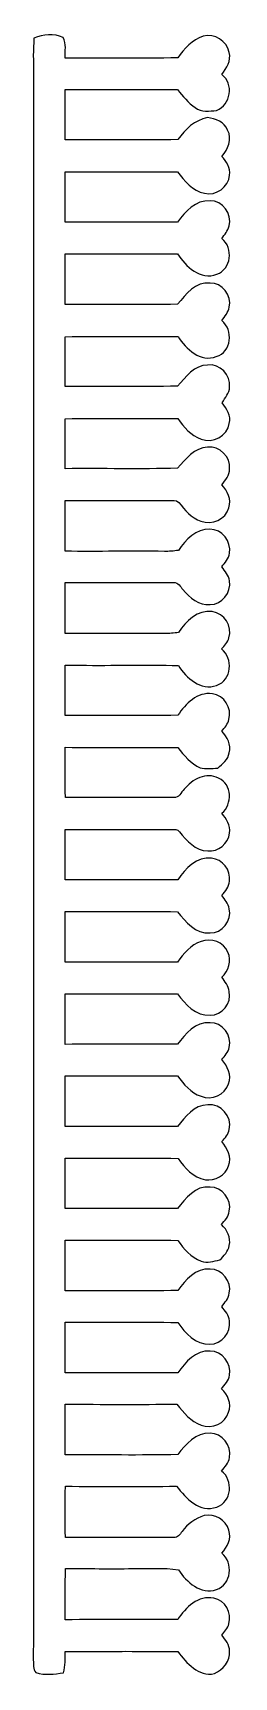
# Model space of a CAD drawing. Header units: centimetres. Extents: x -1.8 to 1.3, y -12.7 to 12.7.
import ezdxf

# ---------------------------------------------------------------- set-up
doc = ezdxf.new("R2010")
doc.units = ezdxf.units.CM
doc.header["$MEASUREMENT"] = 0
doc.layers.add('Camada 1', color=7, linetype='Continuous')

msp = doc.modelspace()

# ---------------------------------------------------------------- linework, layer by layer
at = {"layer": 'Camada 1', "color": 156}
msp.add_open_spline([(-1.82421, 12.64983), (-1.68382, 12.70663), (-1.51236, 12.72251), (-1.373, 12.65654), (-1.373, 12.65654), (-1.31764, 12.56058), (-1.34654, 12.44381), (-1.33952, 12.33833), (-1.33952, 12.33833), (-0.75706, 12.34151), (-0.17497, 12.3348), (0.40745, 12.34186), (0.40745, 12.34186), (0.50305, 12.4872), (0.6311, 12.62161), (0.79936, 12.67875), (0.79936, 12.67875), (0.97365, 12.72921), (1.1684, 12.60327), (1.20154, 12.42688), (1.20154, 12.42688), (1.2393, 12.29952), (1.15886, 12.18276), (1.08865, 12.08433), (1.08865, 12.08433), (1.2795, 11.93758), (1.22976, 11.61513), (1.00786, 11.52941), (1.00786, 11.52941), (0.89779, 11.51388), (0.77187, 11.5026), (0.67627, 11.57104), (0.67627, 11.57104), (0.56727, 11.64548), (0.48186, 11.74813), (0.40004, 11.84973), (0.40004, 11.84973), (-0.18062, 11.85326), (-0.76095, 11.84902), (-1.34127, 11.8522), (-1.34127, 11.8522), (-1.33845, 11.59256), (-1.34162, 11.33256), (-1.33914, 11.07291), (-1.33914, 11.07291), (-0.75671, 11.07503), (-0.17394, 11.07115), (0.40886, 11.07503), (0.40886, 11.07503), (0.51504, 11.24014), (0.67168, 11.37454), (0.86781, 11.41653), (0.86781, 11.41653), (0.99094, 11.39606), (1.1303, 11.35126), (1.17791, 11.22215), (1.17791, 11.22215), (1.25377, 11.0828), (1.18425, 10.92475), (1.0883, 10.81609), (1.0883, 10.81609), (1.16378, 10.73955), (1.22269, 10.63653), (1.20826, 10.52541), (1.20826, 10.52541), (1.19345, 10.34267), (0.99976, 10.19873), (0.82089, 10.24425), (0.82089, 10.24425), (0.63358, 10.27916), (0.51187, 10.43898), (0.39863, 10.57762), (0.39863, 10.57762), (-0.18097, 10.57833), (-0.76095, 10.57656), (-1.34093, 10.57868), (-1.34093, 10.57868), (-1.33952, 10.31726), (-1.33986, 10.05621), (-1.34055, 9.7948), (-1.34055, 9.7948), (-0.75988, 9.79656), (-0.17886, 9.79409), (0.40214, 9.79621), (0.40214, 9.79621), (0.52279, 9.95779), (0.68119, 10.14582), (0.90519, 10.12606), (0.90519, 10.12606), (1.10311, 10.14017), (1.25095, 9.92004), (1.20013, 9.73801), (1.20013, 9.73801), (1.18215, 9.66321), (1.13274, 9.60289), (1.0883, 9.54221), (1.0883, 9.54221), (1.27316, 9.39616), (1.23647, 9.06984), (1.00965, 8.98906), (1.00965, 8.98906), (0.75492, 8.8931), (0.53092, 9.11218), (0.39931, 9.30585), (0.39931, 9.30585), (-0.18062, 9.30515), (-0.7606, 9.30444), (-1.34055, 9.30621), (-1.34055, 9.30621), (-1.33986, 9.0448), (-1.33952, 8.78339), (-1.34093, 8.52198), (-1.34093, 8.52198), (-0.75988, 8.52445), (-0.17852, 8.51986), (0.40249, 8.52409), (0.40249, 8.52409), (0.52878, 8.68003), (0.68119, 8.87794), (0.90661, 8.85394), (0.90661, 8.85394), (1.09502, 8.86453), (1.24422, 8.6578), (1.20368, 8.47999), (1.20368, 8.47999), (1.18955, 8.39957), (1.13629, 8.33466), (1.0883, 8.27151), (1.0883, 8.27151), (1.27244, 8.12475), (1.2393, 7.78574), (1.00293, 7.71518), (1.00293, 7.71518), (0.75668, 7.61922), (0.53302, 7.83266), (0.40955, 8.02386), (0.40955, 8.02386), (-0.17394, 8.02491), (-0.75743, 8.02774), (-1.34127, 8.02245), (-1.34127, 8.02245), (-1.33952, 7.76528), (-1.33952, 7.50774), (-1.34127, 7.25058), (-1.34127, 7.25058), (-0.76129, 7.25657), (-0.18028, 7.24176), (0.39897, 7.25762), (0.39897, 7.25762), (0.53161, 7.39028), (0.65722, 7.58852), (0.86888, 7.58218), (0.86888, 7.58218), (1.05902, 7.61428), (1.22765, 7.42624), (1.20895, 7.24245), (1.20895, 7.24245), (1.20578, 7.14896), (1.13911, 7.0777), (1.09571, 7.0001), (1.09571, 7.0001), (1.16203, 6.90696), (1.23682, 6.79937), (1.20368, 6.67871), (1.20368, 6.67871), (1.17684, 6.48329), (0.94402, 6.3605), (0.76588, 6.43741), (0.76588, 6.43741), (0.61029, 6.49138), (0.49774, 6.62086), (0.40852, 6.75386), (0.40852, 6.75386), (-0.17463, 6.75528), (-0.75812, 6.75738), (-1.34127, 6.7528), (-1.34127, 6.7528), (-1.33952, 6.49421), (-1.33914, 6.23598), (-1.34127, 5.97739), (-1.34127, 5.97739), (-0.76129, 5.98409), (-0.17993, 5.96823), (0.3997, 5.98516), (0.3997, 5.98516), (0.52878, 6.12344), (0.66004, 6.30549), (0.86854, 6.31112), (0.86854, 6.31112), (1.05478, 6.33194), (1.22976, 6.16048), (1.20967, 5.97315), (1.20967, 5.97315), (1.2107, 5.87474), (1.14404, 5.801), (1.08902, 5.72762), (1.08902, 5.72762), (1.17298, 5.63131), (1.24529, 5.50292), (1.19486, 5.37238), (1.19486, 5.37238), (1.15321, 5.19034), (0.93238, 5.09722), (0.76549, 5.166), (0.76549, 5.166), (0.61595, 5.21363), (0.51504, 5.33993), (0.41943, 5.4567), (0.41943, 5.4567), (0.38309, 5.49973), (0.31891, 5.47892), (0.27019, 5.48528), (0.27019, 5.48528), (-0.26671, 5.4828), (-0.80363, 5.48562), (-1.34055, 5.48386), (-1.34055, 5.48386), (-1.33986, 5.2221), (-1.33952, 4.96033), (-1.34093, 4.69893), (-1.34093, 4.69893), (-0.82761, 4.69082), (-0.31467, 4.70669), (0.19826, 4.69611), (0.19826, 4.69611), (0.27057, 4.69433), (0.34288, 4.70281), (0.41485, 4.71268), (0.41485, 4.71268), (0.52668, 4.87567), (0.68967, 5.04923), (0.90416, 5.03865), (0.90416, 5.03865), (1.09078, 5.0436), (1.23999, 4.84957), (1.20578, 4.66999), (1.20578, 4.66999), (1.20013, 4.58357), (1.13347, 4.52359), (1.08865, 4.45586), (1.08865, 4.45586), (1.13488, 4.38848), (1.20013, 4.32745), (1.20612, 4.24067), (1.20612, 4.24067), (1.23858, 4.06216), (1.09113, 3.86849), (0.90557, 3.87237), (0.90557, 3.87237), (0.73342, 3.85967), (0.58842, 3.97996), (0.4861, 4.10555), (0.4861, 4.10555), (0.44341, 4.14718), (0.4131, 4.22339), (0.34147, 4.2135), (0.34147, 4.2135), (-0.21945, 4.21457), (-0.78, 4.21491), (-1.34093, 4.2128), (-1.34093, 4.2128), (-1.33952, 3.95104), (-1.33986, 3.68892), (-1.34055, 3.42716), (-1.34055, 3.42716), (-0.82799, 3.42433), (-0.31505, 3.42787), (0.19788, 3.4254), (0.19788, 3.4254), (0.27126, 3.42433), (0.34464, 3.43035), (0.41768, 3.44058), (0.41768, 3.44058), (0.52951, 3.61697), (0.71437, 3.79546), (0.94047, 3.76336), (0.94047, 3.76336), (1.12709, 3.74219), (1.2527, 3.53618), (1.19765, 3.35979), (1.19765, 3.35979), (1.1839, 3.28746), (1.12781, 3.23737), (1.08124, 3.18481), (1.08124, 3.18481), (1.27423, 3.04052), (1.2414, 2.70255), (1.00786, 2.62037), (1.00786, 2.62037), (0.76057, 2.53323), (0.53974, 2.73571), (0.41413, 2.92727), (0.41413, 2.92727), (-0.09243, 2.94986), (-0.59937, 2.92304), (-1.10666, 2.93363), (-1.10666, 2.93363), (-1.185, 2.93327), (-1.26331, 2.93293), (-1.34162, 2.93256), (-1.34162, 2.93256), (-1.33879, 2.67398), (-1.3402, 2.41504), (-1.34055, 2.15645), (-1.34055, 2.15645), (-0.75743, 2.1554), (-0.17463, 2.15363), (0.40852, 2.15716), (0.40852, 2.15716), (0.52386, 2.33674), (0.71013, 2.52335), (0.94226, 2.49088), (0.94226, 2.49088), (1.1264, 2.47149), (1.24846, 2.26689), (1.19906, 2.0933), (1.19906, 2.0933), (1.18321, 2.02204), (1.13205, 1.96702), (1.08902, 1.91021), (1.08902, 1.91021), (1.17333, 1.82309), (1.23434, 1.70279), (1.20295, 1.5786), (1.20295, 1.5786), (1.18883, 1.47136), (1.09853, 1.40504), (1.02481, 1.33731), (1.02481, 1.33731), (0.93448, 1.33519), (0.84101, 1.32038), (0.75282, 1.34436), (0.75282, 1.34436), (0.60816, 1.41174), (0.50091, 1.53522), (0.40428, 1.65869), (0.40428, 1.65869), (-0.17745, 1.66398), (-0.75954, 1.65869), (-1.34127, 1.66151), (-1.34127, 1.66151), (-1.33738, 1.40222), (-1.34375, 1.14328), (-1.33738, 0.88399), (-1.33738, 0.88399), (-0.7779, 0.88752), (-0.21804, 0.88363), (0.34147, 0.88575), (0.34147, 0.88575), (0.42543, 0.87234), (0.45647, 0.963), (0.50515, 1.01134), (0.50515, 1.01134), (0.62686, 1.16375), (0.84983, 1.28968), (1.0389, 1.18209), (1.0389, 1.18209), (1.25056, 1.08966), (1.25659, 0.78062), (1.08865, 0.64058), (1.08865, 0.64058), (1.15992, 0.5545), (1.22659, 0.45008), (1.20754, 0.33295), (1.20754, 0.33295), (1.19203, 0.16925), (1.03222, 0.04015), (0.86923, 0.05708), (0.86923, 0.05708), (0.67589, 0.05708), (0.5468, 0.21865), (0.43036, 0.35024), (0.43036, 0.35024), (0.40569, 0.39751), (0.35029, 0.38657), (0.30654, 0.38939), (0.30654, 0.38939), (-0.24236, 0.38834), (-0.79164, 0.38798), (-1.34093, 0.38939), (-1.34093, 0.38939), (-1.33914, 0.12834), (-1.34093, -0.1327), (-1.33986, -0.39377), (-1.33986, -0.39377), (-0.75743, -0.38988), (-0.17535, -0.39694), (0.4071, -0.39024), (0.4071, -0.39024), (0.52034, -0.21385), (0.70307, -0.0311), (0.9299, -0.0558), (0.9299, -0.0558), (1.10243, -0.07167), (1.23189, -0.24172), (1.20719, -0.41175), (1.20719, -0.41175), (1.19872, -0.49853), (1.14473, -0.56875), (1.0883, -0.63119), (1.0883, -0.63119), (1.13591, -0.69468), (1.18849, -0.75924), (1.2033, -0.83967), (1.2033, -0.83967), (1.24495, -1.01783), (1.09464, -1.22597), (0.90557, -1.21398), (0.90557, -1.21398), (0.67978, -1.23761), (0.52878, -1.03935), (0.40111, -0.88447), (0.40111, -0.88447), (-0.17959, -0.88235), (-0.76026, -0.88518), (-1.34093, -0.88306), (-1.34093, -0.88306), (-1.33986, -1.14447), (-1.33986, -1.40589), (-1.34055, -1.66765), (-1.34055, -1.66765), (-0.7606, -1.66553), (-0.18028, -1.66694), (0.40004, -1.66658), (0.40004, -1.66658), (0.49671, -1.53499), (0.60571, -1.39741), (0.76832, -1.34697), (0.76832, -1.34697), (0.91825, -1.28558), (1.12182, -1.35438), (1.18001, -1.51243), (1.18001, -1.51243), (1.24777, -1.64542), (1.19413, -1.80488), (1.08937, -1.90119), (1.08937, -1.90119), (1.13663, -1.96821), (1.18955, -2.03629), (1.20471, -2.11919), (1.20471, -2.11919), (1.24033, -2.29665), (1.09605, -2.49667), (0.90699, -2.48679), (0.90699, -2.48679), (0.68192, -2.50654), (0.52244, -2.31782), (0.40111, -2.15588), (0.40111, -2.15588), (-0.17959, -2.15447), (-0.76026, -2.15625), (-1.34055, -2.15483), (-1.34055, -2.15483), (-1.33986, -2.41623), (-1.33952, -2.67801), (-1.34093, -2.93976), (-1.34093, -2.93976), (-0.76095, -2.93694), (-0.18097, -2.93976), (0.39897, -2.93835), (0.39897, -2.93835), (0.52668, -2.78243), (0.67768, -2.58029), (0.90557, -2.60745), (0.90557, -2.60745), (1.09712, -2.59122), (1.24953, -2.80818), (1.20188, -2.98669), (1.20188, -2.98669), (1.18883, -3.06217), (1.13663, -3.12003), (1.0883, -3.17577), (1.0883, -3.17577), (1.17401, -3.27737), (1.24777, -3.41636), (1.19097, -3.55006), (1.19097, -3.55006), (1.14156, -3.72258), (0.92745, -3.81218), (0.76622, -3.74375), (0.76622, -3.74375), (0.60606, -3.69295), (0.49774, -3.55676), (0.40038, -3.42766), (0.40038, -3.42766), (-0.17993, -3.42766), (-0.76026, -3.42836), (-1.3402, -3.4273), (-1.3402, -3.4273), (-1.34055, -3.68942), (-1.33879, -3.95118), (-1.34127, -4.21329), (-1.34127, -4.21329), (-0.76129, -4.20976), (-0.18097, -4.21435), (0.39897, -4.21081), (0.39897, -4.21081), (0.52317, -4.06583), (0.65687, -3.87462), (0.86992, -3.87816), (0.86992, -3.87816), (1.07242, -3.84958), (1.25377, -4.06088), (1.20227, -4.25669), (1.20227, -4.25669), (1.19203, -4.33288), (1.13839, -4.38932), (1.08902, -4.44365), (1.08902, -4.44365), (1.16699, -4.55054), (1.24953, -4.68531), (1.19165, -4.82148), (1.19165, -4.82148), (1.15214, -4.97457), (0.98106, -5.05607), (0.83288, -5.03843), (0.83288, -5.03843), (0.64664, -5.00281), (0.51011, -4.85675), (0.4092, -4.70577), (0.4092, -4.70577), (-0.17356, -4.70083), (-0.75636, -4.70648), (-1.33879, -4.70295), (-1.33879, -4.70295), (-1.34234, -4.96365), (-1.33772, -5.22471), (-1.34162, -5.4854), (-1.34162, -5.4854), (-0.76129, -5.48223), (-0.18062, -5.48717), (0.3997, -5.48293), (0.3997, -5.48293), (0.52951, -5.33018), (0.67944, -5.12063), (0.90699, -5.15026), (0.90699, -5.15026), (1.09677, -5.14356), (1.24281, -5.34711), (1.20436, -5.52633), (1.20436, -5.52633), (1.19661, -5.61064), (1.13064, -5.6699), (1.08196, -5.73305), (1.08196, -5.73305), (1.17119, -5.81313), (1.23434, -5.93448), (1.20295, -6.05656), (1.20295, -6.05656), (1.18779, -6.14934), (1.12075, -6.21706), (1.05692, -6.27985), (1.05692, -6.27985), (0.962, -6.29644), (0.86147, -6.33737), (0.76729, -6.29644), (0.76729, -6.29644), (0.61064, -6.24106), (0.49774, -6.10982), (0.40779, -5.97612), (0.40779, -5.97612), (-0.17463, -5.97047), (-0.75671, -5.97648), (-1.33914, -5.97295), (-1.33914, -5.97295), (-1.34234, -6.2347), (-1.33738, -6.49612), (-1.34196, -6.75788), (-1.34196, -6.75788), (-0.75919, -6.75364), (-0.17604, -6.7607), (0.4071, -6.75435), (0.4071, -6.75435), (0.52458, -6.59206), (0.68543, -6.40544), (0.90592, -6.42062), (0.90592, -6.42062), (1.09464, -6.41745), (1.24354, -6.61641), (1.20436, -6.79703), (1.20436, -6.79703), (1.19765, -6.88099), (1.12851, -6.93639), (1.08795, -7.00446), (1.08795, -7.00446), (1.13698, -7.07185), (1.20227, -7.1357), (1.20719, -7.22495), (1.20719, -7.22495), (1.23541, -7.40593), (1.08723, -7.58162), (0.90416, -7.5869), (0.90416, -7.5869), (0.68471, -7.59008), (0.51855, -7.41756), (0.40604, -7.24753), (0.40604, -7.24753), (-0.1757, -7.24224), (-0.75778, -7.24858), (-1.33952, -7.24436), (-1.33952, -7.24436), (-1.34127, -7.50646), (-1.33845, -7.76824), (-1.34127, -8.03034), (-1.34127, -8.03034), (-0.75812, -8.02788), (-0.17497, -8.03387), (0.40813, -8.02717), (0.40813, -8.02717), (0.52279, -7.86277), (0.68578, -7.67686), (0.90592, -7.69167), (0.90592, -7.69167), (1.09323, -7.68709), (1.24071, -7.88677), (1.20506, -8.06562), (1.20506, -8.06562), (1.19837, -8.15205), (1.1324, -8.21379), (1.08158, -8.27799), (1.08158, -8.27799), (1.18566, -8.36372), (1.2414, -8.50941), (1.19272, -8.6403), (1.19272, -8.6403), (1.14511, -8.81456), (0.93272, -8.90171), (0.76939, -8.83961), (0.76939, -8.83961), (0.60499, -8.78599), (0.49774, -8.64241), (0.39229, -8.5147), (0.39229, -8.5147), (-0.18486, -8.51858), (-0.76202, -8.51682), (-1.33914, -8.51541), (-1.33914, -8.51541), (-1.34162, -8.77717), (-1.33845, -9.03858), (-1.34127, -9.30034), (-1.34127, -9.30034), (-0.75919, -9.29576), (-0.17638, -9.30952), (0.40531, -9.294), (0.40531, -9.294), (0.52985, -9.13701), (0.68509, -8.95214), (0.90626, -8.96308), (0.90626, -8.96308), (1.09464, -8.96379), (1.23999, -9.15641), (1.20543, -9.33774), (1.20543, -9.33774), (1.19765, -9.42311), (1.13488, -9.48626), (1.08299, -9.5494), (1.08299, -9.5494), (1.27103, -9.69227), (1.24457, -10.03024), (1.00999, -10.10715), (1.00999, -10.10715), (0.74644, -10.20911), (0.53374, -9.97062), (0.38664, -9.78612), (0.38664, -9.78612), (-0.18803, -9.78858), (-0.76305, -9.78858), (-1.33811, -9.78612), (-1.33811, -9.78612), (-1.34127, -10.05106), (-1.34196, -10.31564), (-1.33772, -10.58057), (-1.33772, -10.58057), (-0.77752, -10.57599), (-0.21766, -10.58093), (0.34254, -10.57811), (0.34254, -10.57811), (0.40672, -10.59115), (0.43742, -10.52802), (0.47166, -10.4885), (0.47166, -10.4885), (0.55665, -10.37244), (0.67627, -10.28001), (0.81524, -10.23978), (0.81524, -10.23978), (0.97365, -10.20487), (1.15744, -10.30434), (1.19624, -10.46663), (1.19624, -10.46663), (1.24247, -10.5968), (1.17508, -10.72804), (1.08761, -10.82257), (1.08761, -10.82257), (1.27244, -10.97321), (1.23964, -11.30342), (1.00645, -11.3856), (1.00645, -11.3856), (0.75916, -11.46958), (0.54325, -11.27061), (0.41554, -11.08116), (0.41554, -11.08116), (0.18131, -11.03636), (-0.05891, -11.06988), (-0.29562, -11.06035), (-0.29562, -11.06035), (-0.64206, -11.07234), (-0.9885, -11.05577), (-1.33493, -11.05789), (-1.33493, -11.05789), (-1.34513, -11.32282), (-1.33914, -11.58811), (-1.33879, -11.85374), (-1.33879, -11.85374), (-0.75706, -11.84882), (-0.17535, -11.85552), (0.40638, -11.85023), (0.40638, -11.85023), (0.52386, -11.66431), (0.72422, -11.46958), (0.96307, -11.52038), (0.96307, -11.52038), (1.13946, -11.55001), (1.24705, -11.74791), (1.19837, -11.91477), (1.19837, -11.91477), (1.18142, -11.98498), (1.13133, -12.03931), (1.08723, -12.09364), (1.08723, -12.09364), (1.14969, -12.16242), (1.20543, -12.24392), (1.20967, -12.34059), (1.20967, -12.34059), (1.222, -12.49405), (1.10628, -12.62915), (0.97258, -12.68701), (0.97258, -12.68701), (0.72743, -12.7424), (0.53974, -12.52015), (0.40638, -12.34658), (0.40638, -12.34658), (0.13756, -12.34164), (-0.1316, -12.34799), (-0.40042, -12.34271), (-0.40042, -12.34271), (-0.71368, -12.34692), (-1.0266, -12.34376), (-1.33986, -12.34446), (-1.33986, -12.34446), (-1.33669, -12.45524), (-1.33845, -12.56706), (-1.36773, -12.67536), (-1.36773, -12.67536), (-1.50743, -12.69653), (-1.65736, -12.71912), (-1.79389, -12.67114), (-1.79389, -12.67114), (-1.84185, -12.61962), (-1.82917, -12.54378), (-1.83444, -12.47992), (-1.83444, -12.47992), (-1.83341, -4.28278), (-1.83409, 3.91435), (-1.83375, 12.11149), (-1.83375, 12.11149), (-1.83268, 12.29106), (-1.83975, 12.47062), (-1.82421, 12.64983)], degree=3, knots=[0, 0, 0, 0, 0.00518135, 0.00518135, 0.00518135, 0.00518135, 0.01036269, 0.01036269, 0.01036269, 0.01036269, 0.01554404, 0.01554404, 0.01554404, 0.01554404, 0.02072539, 0.02072539, 0.02072539, 0.02072539, 0.02590674, 0.02590674, 0.02590674, 0.02590674, 0.03108808, 0.03108808, 0.03108808, 0.03108808, 0.03626943, 0.03626943, 0.03626943, 0.03626943, 0.04145078, 0.04145078, 0.04145078, 0.04145078, 0.04663212, 0.04663212, 0.04663212, 0.04663212, 0.05181347, 0.05181347, 0.05181347, 0.05181347, 0.05699482, 0.05699482, 0.05699482, 0.05699482, 0.06217617, 0.06217617, 0.06217617, 0.06217617, 0.06735751, 0.06735751, 0.06735751, 0.06735751, 0.07253886, 0.07253886, 0.07253886, 0.07253886, 0.07772021, 0.07772021, 0.07772021, 0.07772021, 0.08290155, 0.08290155, 0.08290155, 0.08290155, 0.0880829, 0.0880829, 0.0880829, 0.0880829, 0.09326425, 0.09326425, 0.09326425, 0.09326425, 0.0984456, 0.0984456, 0.0984456, 0.0984456, 0.10362694, 0.10362694, 0.10362694, 0.10362694, 0.10880829, 0.10880829, 0.10880829, 0.10880829, 0.11398964, 0.11398964, 0.11398964, 0.11398964, 0.11917098, 0.11917098, 0.11917098, 0.11917098, 0.12435233, 0.12435233, 0.12435233, 0.12435233, 0.12953368, 0.12953368, 0.12953368, 0.12953368, 0.13471503, 0.13471503, 0.13471503, 0.13471503, 0.13989637, 0.13989637, 0.13989637, 0.13989637, 0.14507772, 0.14507772, 0.14507772, 0.14507772, 0.15025907, 0.15025907, 0.15025907, 0.15025907, 0.15544041, 0.15544041, 0.15544041, 0.15544041, 0.16062176, 0.16062176, 0.16062176, 0.16062176, 0.16580311, 0.16580311, 0.16580311, 0.16580311, 0.17098446, 0.17098446, 0.17098446, 0.17098446, 0.1761658, 0.1761658, 0.1761658, 0.1761658, 0.18134715, 0.18134715, 0.18134715, 0.18134715, 0.1865285, 0.1865285, 0.1865285, 0.1865285, 0.19170984, 0.19170984, 0.19170984, 0.19170984, 0.19689119, 0.19689119, 0.19689119, 0.19689119, 0.20207254, 0.20207254, 0.20207254, 0.20207254, 0.20725389, 0.20725389, 0.20725389, 0.20725389, 0.21243523, 0.21243523, 0.21243523, 0.21243523, 0.21761658, 0.21761658, 0.21761658, 0.21761658, 0.22279793, 0.22279793, 0.22279793, 0.22279793, 0.22797927, 0.22797927, 0.22797927, 0.22797927, 0.23316062, 0.23316062, 0.23316062, 0.23316062, 0.23834197, 0.23834197, 0.23834197, 0.23834197, 0.24352332, 0.24352332, 0.24352332, 0.24352332, 0.24870466, 0.24870466, 0.24870466, 0.24870466, 0.25388601, 0.25388601, 0.25388601, 0.25388601, 0.25906736, 0.25906736, 0.25906736, 0.25906736, 0.2642487, 0.2642487, 0.2642487, 0.2642487, 0.26943005, 0.26943005, 0.26943005, 0.26943005, 0.2746114, 0.2746114, 0.2746114, 0.2746114, 0.27979275, 0.27979275, 0.27979275, 0.27979275, 0.28497409, 0.28497409, 0.28497409, 0.28497409, 0.29015544, 0.29015544, 0.29015544, 0.29015544, 0.29533679, 0.29533679, 0.29533679, 0.29533679, 0.30051813, 0.30051813, 0.30051813, 0.30051813, 0.30569948, 0.30569948, 0.30569948, 0.30569948, 0.31088083, 0.31088083, 0.31088083, 0.31088083, 0.31606218, 0.31606218, 0.31606218, 0.31606218, 0.32124352, 0.32124352, 0.32124352, 0.32124352, 0.32642487, 0.32642487, 0.32642487, 0.32642487, 0.33160622, 0.33160622, 0.33160622, 0.33160622, 0.33678756, 0.33678756, 0.33678756, 0.33678756, 0.34196891, 0.34196891, 0.34196891, 0.34196891, 0.34715026, 0.34715026, 0.34715026, 0.34715026, 0.35233161, 0.35233161, 0.35233161, 0.35233161, 0.35751295, 0.35751295, 0.35751295, 0.35751295, 0.3626943, 0.3626943, 0.3626943, 0.3626943, 0.36787565, 0.36787565, 0.36787565, 0.36787565, 0.37305699, 0.37305699, 0.37305699, 0.37305699, 0.37823834, 0.37823834, 0.37823834, 0.37823834, 0.38341969, 0.38341969, 0.38341969, 0.38341969, 0.38860104, 0.38860104, 0.38860104, 0.38860104, 0.39378238, 0.39378238, 0.39378238, 0.39378238, 0.39896373, 0.39896373, 0.39896373, 0.39896373, 0.40414508, 0.40414508, 0.40414508, 0.40414508, 0.40932642, 0.40932642, 0.40932642, 0.40932642, 0.41450777, 0.41450777, 0.41450777, 0.41450777, 0.41968912, 0.41968912, 0.41968912, 0.41968912, 0.42487047, 0.42487047, 0.42487047, 0.42487047, 0.43005181, 0.43005181, 0.43005181, 0.43005181, 0.43523316, 0.43523316, 0.43523316, 0.43523316, 0.44041451, 0.44041451, 0.44041451, 0.44041451, 0.44559585, 0.44559585, 0.44559585, 0.44559585, 0.4507772, 0.4507772, 0.4507772, 0.4507772, 0.45595855, 0.45595855, 0.45595855, 0.45595855, 0.4611399, 0.4611399, 0.4611399, 0.4611399, 0.46632124, 0.46632124, 0.46632124, 0.46632124, 0.47150259, 0.47150259, 0.47150259, 0.47150259, 0.47668394, 0.47668394, 0.47668394, 0.47668394, 0.48186528, 0.48186528, 0.48186528, 0.48186528, 0.48704663, 0.48704663, 0.48704663, 0.48704663, 0.49222798, 0.49222798, 0.49222798, 0.49222798, 0.49740933, 0.49740933, 0.49740933, 0.49740933, 0.50259067, 0.50259067, 0.50259067, 0.50259067, 0.50777202, 0.50777202, 0.50777202, 0.50777202, 0.51295337, 0.51295337, 0.51295337, 0.51295337, 0.51813472, 0.51813472, 0.51813472, 0.51813472, 0.52331606, 0.52331606, 0.52331606, 0.52331606, 0.52849741, 0.52849741, 0.52849741, 0.52849741, 0.53367876, 0.53367876, 0.53367876, 0.53367876, 0.5388601, 0.5388601, 0.5388601, 0.5388601, 0.54404145, 0.54404145, 0.54404145, 0.54404145, 0.5492228, 0.5492228, 0.5492228, 0.5492228, 0.55440415, 0.55440415, 0.55440415, 0.55440415, 0.55958549, 0.55958549, 0.55958549, 0.55958549, 0.56476684, 0.56476684, 0.56476684, 0.56476684, 0.56994819, 0.56994819, 0.56994819, 0.56994819, 0.57512953, 0.57512953, 0.57512953, 0.57512953, 0.58031088, 0.58031088, 0.58031088, 0.58031088, 0.58549223, 0.58549223, 0.58549223, 0.58549223, 0.59067358, 0.59067358, 0.59067358, 0.59067358, 0.59585492, 0.59585492, 0.59585492, 0.59585492, 0.60103627, 0.60103627, 0.60103627, 0.60103627, 0.60621762, 0.60621762, 0.60621762, 0.60621762, 0.61139896, 0.61139896, 0.61139896, 0.61139896, 0.61658031, 0.61658031, 0.61658031, 0.61658031, 0.62176166, 0.62176166, 0.62176166, 0.62176166, 0.62694301, 0.62694301, 0.62694301, 0.62694301, 0.63212435, 0.63212435, 0.63212435, 0.63212435, 0.6373057, 0.6373057, 0.6373057, 0.6373057, 0.64248705, 0.64248705, 0.64248705, 0.64248705, 0.64766839, 0.64766839, 0.64766839, 0.64766839, 0.65284974, 0.65284974, 0.65284974, 0.65284974, 0.65803109, 0.65803109, 0.65803109, 0.65803109, 0.66321244, 0.66321244, 0.66321244, 0.66321244, 0.66839378, 0.66839378, 0.66839378, 0.66839378, 0.67357513, 0.67357513, 0.67357513, 0.67357513, 0.67875648, 0.67875648, 0.67875648, 0.67875648, 0.68393782, 0.68393782, 0.68393782, 0.68393782, 0.68911917, 0.68911917, 0.68911917, 0.68911917, 0.69430052, 0.69430052, 0.69430052, 0.69430052, 0.69948187, 0.69948187, 0.69948187, 0.69948187, 0.70466321, 0.70466321, 0.70466321, 0.70466321, 0.70984456, 0.70984456, 0.70984456, 0.70984456, 0.71502591, 0.71502591, 0.71502591, 0.71502591, 0.72020725, 0.72020725, 0.72020725, 0.72020725, 0.7253886, 0.7253886, 0.7253886, 0.7253886, 0.73056995, 0.73056995, 0.73056995, 0.73056995, 0.7357513, 0.7357513, 0.7357513, 0.7357513, 0.74093264, 0.74093264, 0.74093264, 0.74093264, 0.74611399, 0.74611399, 0.74611399, 0.74611399, 0.75129534, 0.75129534, 0.75129534, 0.75129534, 0.75647668, 0.75647668, 0.75647668, 0.75647668, 0.76165803, 0.76165803, 0.76165803, 0.76165803, 0.76683938, 0.76683938, 0.76683938, 0.76683938, 0.77202073, 0.77202073, 0.77202073, 0.77202073, 0.77720207, 0.77720207, 0.77720207, 0.77720207, 0.78238342, 0.78238342, 0.78238342, 0.78238342, 0.78756477, 0.78756477, 0.78756477, 0.78756477, 0.79274611, 0.79274611, 0.79274611, 0.79274611, 0.79792746, 0.79792746, 0.79792746, 0.79792746, 0.80310881, 0.80310881, 0.80310881, 0.80310881, 0.80829016, 0.80829016, 0.80829016, 0.80829016, 0.8134715, 0.8134715, 0.8134715, 0.8134715, 0.81865285, 0.81865285, 0.81865285, 0.81865285, 0.8238342, 0.8238342, 0.8238342, 0.8238342, 0.82901554, 0.82901554, 0.82901554, 0.82901554, 0.83419689, 0.83419689, 0.83419689, 0.83419689, 0.83937824, 0.83937824, 0.83937824, 0.83937824, 0.84455959, 0.84455959, 0.84455959, 0.84455959, 0.84974093, 0.84974093, 0.84974093, 0.84974093, 0.85492228, 0.85492228, 0.85492228, 0.85492228, 0.86010363, 0.86010363, 0.86010363, 0.86010363, 0.86528497, 0.86528497, 0.86528497, 0.86528497, 0.87046632, 0.87046632, 0.87046632, 0.87046632, 0.87564767, 0.87564767, 0.87564767, 0.87564767, 0.88082902, 0.88082902, 0.88082902, 0.88082902, 0.88601036, 0.88601036, 0.88601036, 0.88601036, 0.89119171, 0.89119171, 0.89119171, 0.89119171, 0.89637306, 0.89637306, 0.89637306, 0.89637306, 0.9015544, 0.9015544, 0.9015544, 0.9015544, 0.90673575, 0.90673575, 0.90673575, 0.90673575, 0.9119171, 0.9119171, 0.9119171, 0.9119171, 0.91709845, 0.91709845, 0.91709845, 0.91709845, 0.92227979, 0.92227979, 0.92227979, 0.92227979, 0.92746114, 0.92746114, 0.92746114, 0.92746114, 0.93264249, 0.93264249, 0.93264249, 0.93264249, 0.93782383, 0.93782383, 0.93782383, 0.93782383, 0.94300518, 0.94300518, 0.94300518, 0.94300518, 0.94818653, 0.94818653, 0.94818653, 0.94818653, 0.95336788, 0.95336788, 0.95336788, 0.95336788, 0.95854922, 0.95854922, 0.95854922, 0.95854922, 0.96373057, 0.96373057, 0.96373057, 0.96373057, 0.96891192, 0.96891192, 0.96891192, 0.96891192, 0.97409326, 0.97409326, 0.97409326, 0.97409326, 0.97927461, 0.97927461, 0.97927461, 0.97927461, 0.98445596, 0.98445596, 0.98445596, 0.98445596, 0.98963731, 0.98963731, 0.98963731, 0.98963731, 1, 1, 1, 1], dxfattribs=at)

doc.saveas('drawing.dxf')
